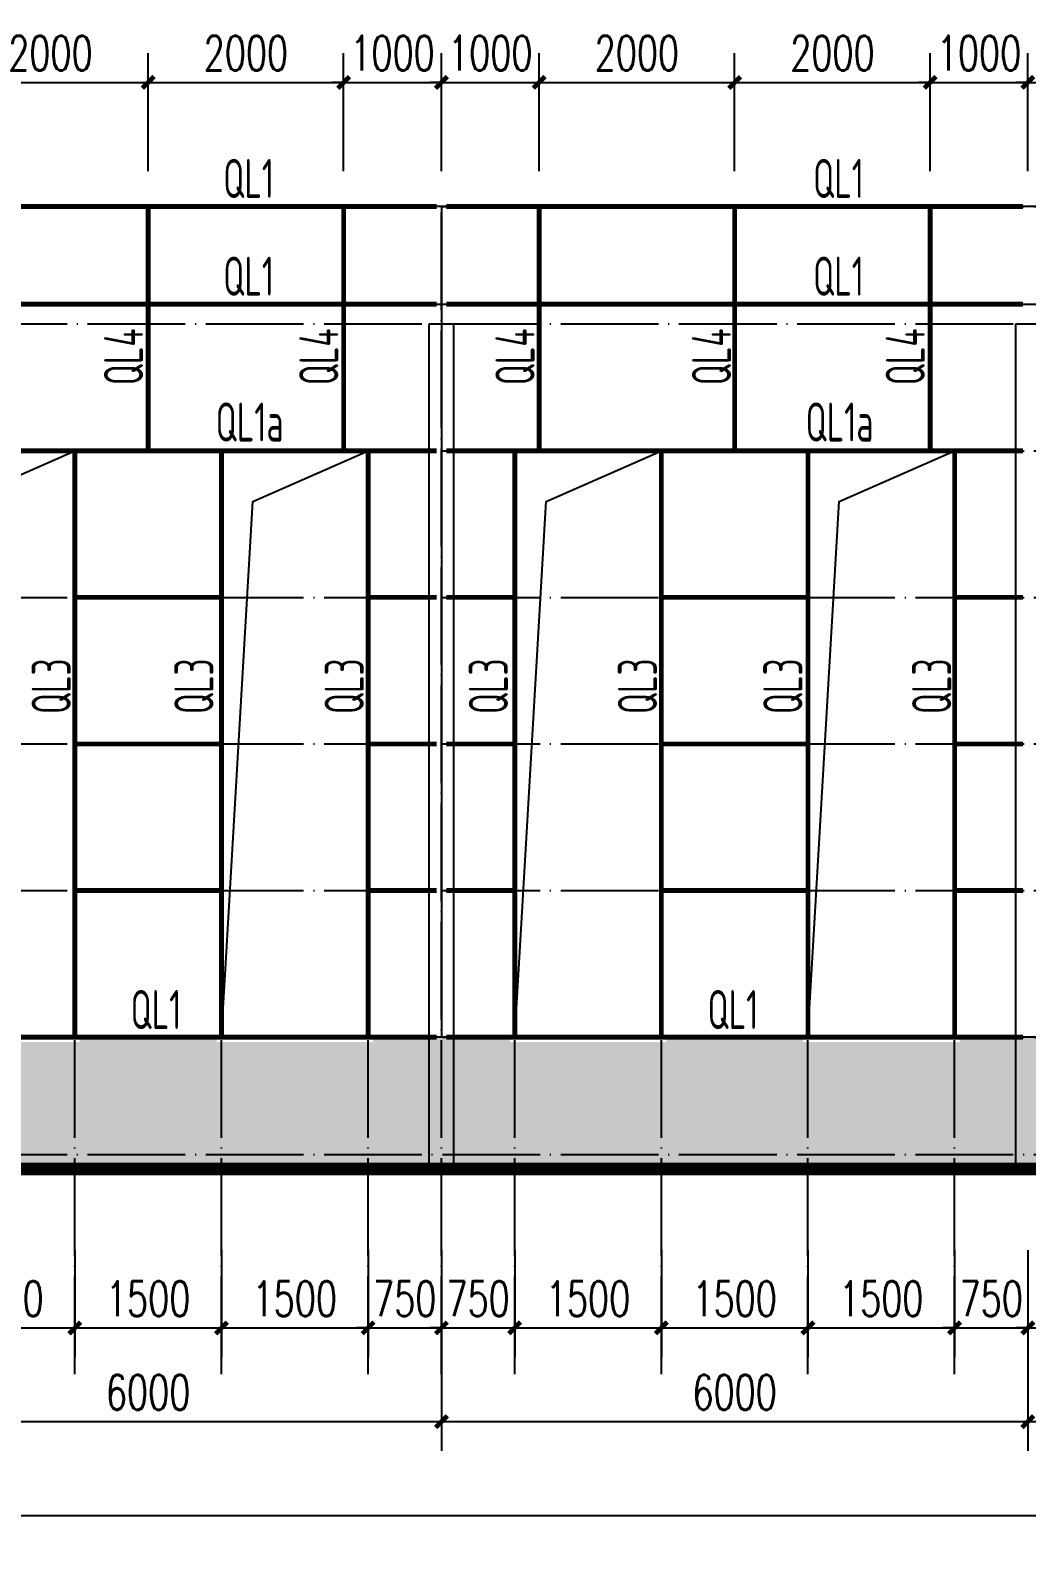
# Model space of a CAD drawing. Extents: x 14207793 to 14719554, y -1675802 to -1228715.
# Drawn here: x 14281569 to 14291763, y -1511252 to -1495755 of the extents above; entities that cross this region are included whole.
import ezdxf

# ---------------------------------------------------------------- set-up
doc = ezdxf.new("R2010")
doc.units = 0
doc.header["$LTSCALE"] = 500
doc.header["$MEASUREMENT"] = 0
doc.linetypes.add('DOTE', pattern=[2.42, 2, -0.2, 0.02, -0.2])
doc.layers.get('0').update_dxf_attribs({"linetype": 'CONTINUOUS'})
doc.layers.get('DEFPOINTS').update_dxf_attribs({"color": 140, "linetype": 'CONTINUOUS'})
for name, color, linetype in [('AXIS', 3, 'CONTINUOUS'), ('DOTE', 8, 'DOTE'), ('LAYER1', 150, 'CONTINUOUS'), ('PUB_DIM', 3, 'CONTINUOUS')]:
    doc.layers.add(name, color=color, linetype=linetype)
doc.styles.add('_TCH_DIM_T3', font='SIMPLEX', dxfattribs={"width": 0.705882, "bigfont": 'GBCBIG'})
doc.styles.add('TSSD_REIN', font='Tssdeng.shx', dxfattribs={"width": 0.65, "bigfont": 'hztxt.shx'})
doc.dimstyles.new('_TCH_ARCH&&120', dxfattribs={"dimtxt": 357, "dimasz": 120, "dimexe": 300, "dimexo": 360, "dimgap": 120, "dimtad": 1, "dimdec": 0, "dimzin": 0, "dimdsep": 46, "dimtxsty": '_TCH_DIM_T3', "dimblk": 'ARCHTICK', "dimcen": 0.09, "dimclrt": 7, "dimazin": 2, "dimtfac": 1, "dimtdec": 0, "dimtix": 1, "dimtmove": 2, "dimatfit": 3, "dimfxl": 0, "dimtolj": 1, "dimtzin": 0, "dimarcsym": 0})

# ---------------------------------------------------------------- blocks, each defined once
blk = doc.blocks.new('_ArchTick')
at = {"color": 0, "linetype": 'ByBlock', "const_width": 0.4}
blk.add_lwpolyline([(-0.5, -0.5), (0.5, 0.5)], dxfattribs=at)
blk = doc.blocks.new('*D333')
at = {"layer": 'AXIS', "color": 0, "lineweight": -2}
for p, q in [((14217375, -1509819), (14217375, -1511252)), ((14327775, -1509872), (14327775, -1511252)), ((14217375, -1510952), (14327775, -1510952))]:
    blk.add_line(p, q, dxfattribs=at)
at = {"layer": 'DEFPOINTS', "color": 0}
for p in [(14217375, -1509459), (14327775, -1509512), (14327775, -1510952)]:
    blk.add_point(p, dxfattribs=at)
at = {"layer": 'AXIS', "color": 0, "lineweight": -2, "xscale": 120, "yscale": 120, "zscale": 120, "rotation": 180}
blk.add_blockref('_ArchTick', (14217375, -1510952), dxfattribs=at)
at = {"layer": 'AXIS', "color": 0, "lineweight": -2, "xscale": 120, "yscale": 120, "zscale": 120}
blk.add_blockref('_ArchTick', (14327775, -1510952), dxfattribs=at)
at = {"layer": 'AXIS', "color": 7, "insert": (14272575, -1510654), "char_height": 357, "attachment_point": 5, "style": '_TCH_DIM_T3'}
blk.add_mtext('\\A1;110400', dxfattribs=at)
blk = doc.blocks.new('*D360')
at = {"layer": 'AXIS', "color": 0, "lineweight": -2}
for p, q in [((14279775, -1508626), (14279775, -1510293)), ((14285775, -1509073), (14285775, -1510293)), ((14279775, -1509993), (14285775, -1509993))]:
    blk.add_line(p, q, dxfattribs=at)
at = {"layer": 'DEFPOINTS', "color": 0}
for p in [(14279775, -1508266), (14285775, -1508713), (14285775, -1509993)]:
    blk.add_point(p, dxfattribs=at)
at = {"layer": 'AXIS', "color": 0, "lineweight": -2, "xscale": 120, "yscale": 120, "zscale": 120, "rotation": 180}
blk.add_blockref('_ArchTick', (14279775, -1509993), dxfattribs=at)
at = {"layer": 'AXIS', "color": 0, "lineweight": -2, "xscale": 120, "yscale": 120, "zscale": 120}
blk.add_blockref('_ArchTick', (14285775, -1509993), dxfattribs=at)
at = {"layer": 'AXIS', "color": 7, "insert": (14282775, -1509694), "char_height": 357, "attachment_point": 5, "style": '_TCH_DIM_T3'}
blk.add_mtext('\\A1;6000', dxfattribs=at)
blk = doc.blocks.new('*D361')
at = {"layer": 'AXIS', "color": 0, "lineweight": -2}
for p, q in [((14285775, -1508626), (14285775, -1510293)), ((14291775, -1509073), (14291775, -1510293)), ((14285775, -1509993), (14291775, -1509993))]:
    blk.add_line(p, q, dxfattribs=at)
at = {"layer": 'DEFPOINTS', "color": 0}
for p in [(14285775, -1508266), (14291775, -1508713), (14291775, -1509993)]:
    blk.add_point(p, dxfattribs=at)
at = {"layer": 'AXIS', "color": 0, "lineweight": -2, "xscale": 120, "yscale": 120, "zscale": 120, "rotation": 180}
blk.add_blockref('_ArchTick', (14285775, -1509993), dxfattribs=at)
at = {"layer": 'AXIS', "color": 0, "lineweight": -2, "xscale": 120, "yscale": 120, "zscale": 120}
blk.add_blockref('_ArchTick', (14291775, -1509993), dxfattribs=at)
at = {"layer": 'AXIS', "color": 7, "insert": (14288775, -1509694), "char_height": 357, "attachment_point": 5, "style": '_TCH_DIM_T3'}
blk.add_mtext('\\A1;6000', dxfattribs=at)
blk = doc.blocks.new('*D362')
at = {"layer": 'AXIS', "color": 0, "lineweight": -2}
for p, q in [((14291775, -1508626), (14291775, -1510293)), ((14297775, -1509073), (14297775, -1510293)), ((14291775, -1509993), (14297775, -1509993))]:
    blk.add_line(p, q, dxfattribs=at)
at = {"layer": 'DEFPOINTS', "color": 0}
for p in [(14291775, -1508266), (14297775, -1508713), (14297775, -1509993)]:
    blk.add_point(p, dxfattribs=at)
at = {"layer": 'AXIS', "color": 0, "lineweight": -2, "xscale": 120, "yscale": 120, "zscale": 120, "rotation": 180}
blk.add_blockref('_ArchTick', (14291775, -1509993), dxfattribs=at)
at = {"layer": 'AXIS', "color": 0, "lineweight": -2, "xscale": 120, "yscale": 120, "zscale": 120}
blk.add_blockref('_ArchTick', (14297775, -1509993), dxfattribs=at)
at = {"layer": 'AXIS', "color": 7, "insert": (14294775, -1509694), "char_height": 357, "attachment_point": 5, "style": '_TCH_DIM_T3'}
blk.add_mtext('\\A1;6000', dxfattribs=at)
blk = doc.blocks.new('*D401')
at = {"layer": 'AXIS', "color": 0, "lineweight": -2}
for p, q in [((14280525, -1508238), (14280525, -1509334)), ((14282025, -1508258), (14282025, -1509334)), ((14280525, -1509034), (14282025, -1509034))]:
    blk.add_line(p, q, dxfattribs=at)
at = {"layer": 'DEFPOINTS', "color": 0}
for p in [(14280525, -1507878), (14282025, -1507898), (14282025, -1509034)]:
    blk.add_point(p, dxfattribs=at)
at = {"layer": 'AXIS', "color": 0, "lineweight": -2, "xscale": 120, "yscale": 120, "zscale": 120, "rotation": 180}
blk.add_blockref('_ArchTick', (14280525, -1509034), dxfattribs=at)
at = {"layer": 'AXIS', "color": 0, "lineweight": -2, "xscale": 120, "yscale": 120, "zscale": 120}
blk.add_blockref('_ArchTick', (14282025, -1509034), dxfattribs=at)
at = {"layer": 'AXIS', "color": 7, "insert": (14281275, -1508735), "char_height": 357, "attachment_point": 5, "style": '_TCH_DIM_T3'}
blk.add_mtext('\\A1;1500', dxfattribs=at)
blk = doc.blocks.new('*D402')
at = {"layer": 'AXIS', "color": 0, "lineweight": -2}
for p, q in [((14282025, -1508238), (14282025, -1509334)), ((14283525, -1508258), (14283525, -1509334)), ((14282025, -1509034), (14283525, -1509034))]:
    blk.add_line(p, q, dxfattribs=at)
at = {"layer": 'DEFPOINTS', "color": 0}
for p in [(14282025, -1507878), (14283525, -1507898), (14283525, -1509034)]:
    blk.add_point(p, dxfattribs=at)
at = {"layer": 'AXIS', "color": 0, "lineweight": -2, "xscale": 120, "yscale": 120, "zscale": 120, "rotation": 180}
blk.add_blockref('_ArchTick', (14282025, -1509034), dxfattribs=at)
at = {"layer": 'AXIS', "color": 0, "lineweight": -2, "xscale": 120, "yscale": 120, "zscale": 120}
blk.add_blockref('_ArchTick', (14283525, -1509034), dxfattribs=at)
at = {"layer": 'AXIS', "color": 7, "insert": (14282775, -1508735), "char_height": 357, "attachment_point": 5, "style": '_TCH_DIM_T3'}
blk.add_mtext('\\A1;1500', dxfattribs=at)
blk = doc.blocks.new('*D403')
at = {"layer": 'AXIS', "color": 0, "lineweight": -2}
for p, q in [((14283525, -1508238), (14283525, -1509334)), ((14285025, -1508258), (14285025, -1509334)), ((14283525, -1509034), (14285025, -1509034))]:
    blk.add_line(p, q, dxfattribs=at)
at = {"layer": 'DEFPOINTS', "color": 0}
for p in [(14283525, -1507878), (14285025, -1507898), (14285025, -1509034)]:
    blk.add_point(p, dxfattribs=at)
at = {"layer": 'AXIS', "color": 0, "lineweight": -2, "xscale": 120, "yscale": 120, "zscale": 120, "rotation": 180}
blk.add_blockref('_ArchTick', (14283525, -1509034), dxfattribs=at)
at = {"layer": 'AXIS', "color": 0, "lineweight": -2, "xscale": 120, "yscale": 120, "zscale": 120}
blk.add_blockref('_ArchTick', (14285025, -1509034), dxfattribs=at)
at = {"layer": 'AXIS', "color": 7, "insert": (14284275, -1508735), "char_height": 357, "attachment_point": 5, "style": '_TCH_DIM_T3'}
blk.add_mtext('\\A1;1500', dxfattribs=at)
blk = doc.blocks.new('*D404')
at = {"layer": 'AXIS', "color": 0, "lineweight": -2}
for p, q in [((14285025, -1508238), (14285025, -1509334)), ((14285775, -1508258), (14285775, -1509334)), ((14285025, -1509034), (14284905, -1509034)), ((14285025, -1509034), (14285775, -1509034)), ((14285775, -1509034), (14285895, -1509034))]:
    blk.add_line(p, q, dxfattribs=at)
at = {"layer": 'DEFPOINTS', "color": 0}
for p in [(14285025, -1507878), (14285775, -1507898), (14285775, -1509034)]:
    blk.add_point(p, dxfattribs=at)
at = {"layer": 'AXIS', "color": 0, "lineweight": -2, "xscale": 120, "yscale": 120, "zscale": 120}
blk.add_blockref('_ArchTick', (14285025, -1509034), dxfattribs=at)
at = {"layer": 'AXIS', "color": 0, "lineweight": -2, "xscale": 120, "yscale": 120, "zscale": 120, "rotation": 180}
blk.add_blockref('_ArchTick', (14285775, -1509034), dxfattribs=at)
at = {"layer": 'AXIS', "color": 7, "insert": (14285400, -1508735), "char_height": 357, "attachment_point": 5, "style": '_TCH_DIM_T3'}
blk.add_mtext('\\A1;750', dxfattribs=at)
blk = doc.blocks.new('*D405')
at = {"layer": 'AXIS', "color": 0, "lineweight": -2}
for p, q in [((14286525, -1508238), (14286525, -1509334)), ((14288025, -1508258), (14288025, -1509334)), ((14286525, -1509034), (14288025, -1509034))]:
    blk.add_line(p, q, dxfattribs=at)
at = {"layer": 'DEFPOINTS', "color": 0}
for p in [(14286525, -1507878), (14288025, -1507898), (14288025, -1509034)]:
    blk.add_point(p, dxfattribs=at)
at = {"layer": 'AXIS', "color": 0, "lineweight": -2, "xscale": 120, "yscale": 120, "zscale": 120, "rotation": 180}
blk.add_blockref('_ArchTick', (14286525, -1509034), dxfattribs=at)
at = {"layer": 'AXIS', "color": 0, "lineweight": -2, "xscale": 120, "yscale": 120, "zscale": 120}
blk.add_blockref('_ArchTick', (14288025, -1509034), dxfattribs=at)
at = {"layer": 'AXIS', "color": 7, "insert": (14287275, -1508735), "char_height": 357, "attachment_point": 5, "style": '_TCH_DIM_T3'}
blk.add_mtext('\\A1;1500', dxfattribs=at)
blk = doc.blocks.new('*D406')
at = {"layer": 'AXIS', "color": 0, "lineweight": -2}
for p, q in [((14288025, -1508238), (14288025, -1509334)), ((14289525, -1508258), (14289525, -1509334)), ((14288025, -1509034), (14289525, -1509034))]:
    blk.add_line(p, q, dxfattribs=at)
at = {"layer": 'DEFPOINTS', "color": 0}
for p in [(14288025, -1507878), (14289525, -1507898), (14289525, -1509034)]:
    blk.add_point(p, dxfattribs=at)
at = {"layer": 'AXIS', "color": 0, "lineweight": -2, "xscale": 120, "yscale": 120, "zscale": 120, "rotation": 180}
blk.add_blockref('_ArchTick', (14288025, -1509034), dxfattribs=at)
at = {"layer": 'AXIS', "color": 0, "lineweight": -2, "xscale": 120, "yscale": 120, "zscale": 120}
blk.add_blockref('_ArchTick', (14289525, -1509034), dxfattribs=at)
at = {"layer": 'AXIS', "color": 7, "insert": (14288775, -1508735), "char_height": 357, "attachment_point": 5, "style": '_TCH_DIM_T3'}
blk.add_mtext('\\A1;1500', dxfattribs=at)
blk = doc.blocks.new('*D407')
at = {"layer": 'AXIS', "color": 0, "lineweight": -2}
for p, q in [((14289525, -1508238), (14289525, -1509334)), ((14291025, -1508258), (14291025, -1509334)), ((14289525, -1509034), (14291025, -1509034))]:
    blk.add_line(p, q, dxfattribs=at)
at = {"layer": 'DEFPOINTS', "color": 0}
for p in [(14289525, -1507878), (14291025, -1507898), (14291025, -1509034)]:
    blk.add_point(p, dxfattribs=at)
at = {"layer": 'AXIS', "color": 0, "lineweight": -2, "xscale": 120, "yscale": 120, "zscale": 120, "rotation": 180}
blk.add_blockref('_ArchTick', (14289525, -1509034), dxfattribs=at)
at = {"layer": 'AXIS', "color": 0, "lineweight": -2, "xscale": 120, "yscale": 120, "zscale": 120}
blk.add_blockref('_ArchTick', (14291025, -1509034), dxfattribs=at)
at = {"layer": 'AXIS', "color": 7, "insert": (14290275, -1508735), "char_height": 357, "attachment_point": 5, "style": '_TCH_DIM_T3'}
blk.add_mtext('\\A1;1500', dxfattribs=at)
blk = doc.blocks.new('*D408')
at = {"layer": 'AXIS', "color": 0, "lineweight": -2}
for p, q in [((14291025, -1508238), (14291025, -1509334)), ((14291775, -1508258), (14291775, -1509334)), ((14291025, -1509034), (14290905, -1509034)), ((14291025, -1509034), (14291775, -1509034)), ((14291775, -1509034), (14291895, -1509034))]:
    blk.add_line(p, q, dxfattribs=at)
at = {"layer": 'DEFPOINTS', "color": 0}
for p in [(14291025, -1507878), (14291775, -1507898), (14291775, -1509034)]:
    blk.add_point(p, dxfattribs=at)
at = {"layer": 'AXIS', "color": 0, "lineweight": -2, "xscale": 120, "yscale": 120, "zscale": 120}
blk.add_blockref('_ArchTick', (14291025, -1509034), dxfattribs=at)
at = {"layer": 'AXIS', "color": 0, "lineweight": -2, "xscale": 120, "yscale": 120, "zscale": 120, "rotation": 180}
blk.add_blockref('_ArchTick', (14291775, -1509034), dxfattribs=at)
at = {"layer": 'AXIS', "color": 7, "insert": (14291400, -1508735), "char_height": 357, "attachment_point": 5, "style": '_TCH_DIM_T3'}
blk.add_mtext('\\A1;750', dxfattribs=at)
blk = doc.blocks.new('*D438')
at = {"layer": 'AXIS', "color": 0, "lineweight": -2}
for p, q in [((14291775, -1508238), (14291775, -1509334)), ((14292525, -1508258), (14292525, -1509334)), ((14291775, -1509034), (14291655, -1509034)), ((14291775, -1509034), (14292525, -1509034)), ((14292525, -1509034), (14292645, -1509034))]:
    blk.add_line(p, q, dxfattribs=at)
at = {"layer": 'DEFPOINTS', "color": 0}
for p in [(14291775, -1507878), (14292525, -1507898), (14292525, -1509034)]:
    blk.add_point(p, dxfattribs=at)
at = {"layer": 'AXIS', "color": 0, "lineweight": -2, "xscale": 120, "yscale": 120, "zscale": 120}
blk.add_blockref('_ArchTick', (14291775, -1509034), dxfattribs=at)
at = {"layer": 'AXIS', "color": 0, "lineweight": -2, "xscale": 120, "yscale": 120, "zscale": 120, "rotation": 180}
blk.add_blockref('_ArchTick', (14292525, -1509034), dxfattribs=at)
at = {"layer": 'AXIS', "color": 7, "insert": (14292150, -1508735), "char_height": 357, "attachment_point": 5, "style": '_TCH_DIM_T3'}
blk.add_mtext('\\A1;750', dxfattribs=at)
blk = doc.blocks.new('*D439')
at = {"layer": 'AXIS', "color": 0, "lineweight": -2}
for p, q in [((14285775, -1508238), (14285775, -1509334)), ((14286525, -1508258), (14286525, -1509334)), ((14285775, -1509034), (14285655, -1509034)), ((14285775, -1509034), (14286525, -1509034)), ((14286525, -1509034), (14286645, -1509034))]:
    blk.add_line(p, q, dxfattribs=at)
at = {"layer": 'DEFPOINTS', "color": 0}
for p in [(14285775, -1507878), (14286525, -1507898), (14286525, -1509034)]:
    blk.add_point(p, dxfattribs=at)
at = {"layer": 'AXIS', "color": 0, "lineweight": -2, "xscale": 120, "yscale": 120, "zscale": 120}
blk.add_blockref('_ArchTick', (14285775, -1509034), dxfattribs=at)
at = {"layer": 'AXIS', "color": 0, "lineweight": -2, "xscale": 120, "yscale": 120, "zscale": 120, "rotation": 180}
blk.add_blockref('_ArchTick', (14286525, -1509034), dxfattribs=at)
at = {"layer": 'AXIS', "color": 7, "insert": (14286150, -1508735), "char_height": 357, "attachment_point": 5, "style": '_TCH_DIM_T3'}
blk.add_mtext('\\A1;750', dxfattribs=at)
blk = doc.blocks.new('*D1092')
at = {"layer": 'DEFPOINTS', "color": 0}
for p in [(14282775, -1496288), (14280775, -1497558), (14282775, -1497558)]:
    blk.add_point(p, dxfattribs=at)
at = {"layer": 'PUB_DIM', "color": 0, "lineweight": -2}
for p, q in [((14280775, -1497198), (14280775, -1495988)), ((14282775, -1497198), (14282775, -1495988)), ((14280775, -1496288), (14282775, -1496288))]:
    blk.add_line(p, q, dxfattribs=at)
at = {"layer": 'PUB_DIM', "color": 0, "lineweight": -2, "xscale": 120, "yscale": 120, "zscale": 120, "rotation": 180}
blk.add_blockref('_ArchTick', (14280775, -1496288), dxfattribs=at)
at = {"layer": 'PUB_DIM', "color": 0, "lineweight": -2, "xscale": 120, "yscale": 120, "zscale": 120}
blk.add_blockref('_ArchTick', (14282775, -1496288), dxfattribs=at)
at = {"layer": 'PUB_DIM', "color": 7, "insert": (14281775, -1495989), "char_height": 357, "attachment_point": 5, "style": '_TCH_DIM_T3'}
blk.add_mtext('\\A1;2000', dxfattribs=at)
blk = doc.blocks.new('*D1093')
at = {"layer": 'DEFPOINTS', "color": 0}
for p in [(14284775, -1496288), (14282775, -1497558), (14284775, -1497558)]:
    blk.add_point(p, dxfattribs=at)
at = {"layer": 'PUB_DIM', "color": 0, "lineweight": -2}
for p, q in [((14282775, -1497198), (14282775, -1495988)), ((14284775, -1497198), (14284775, -1495988)), ((14282775, -1496288), (14284775, -1496288))]:
    blk.add_line(p, q, dxfattribs=at)
at = {"layer": 'PUB_DIM', "color": 0, "lineweight": -2, "xscale": 120, "yscale": 120, "zscale": 120, "rotation": 180}
blk.add_blockref('_ArchTick', (14282775, -1496288), dxfattribs=at)
at = {"layer": 'PUB_DIM', "color": 0, "lineweight": -2, "xscale": 120, "yscale": 120, "zscale": 120}
blk.add_blockref('_ArchTick', (14284775, -1496288), dxfattribs=at)
at = {"layer": 'PUB_DIM', "color": 7, "insert": (14283775, -1495989), "char_height": 357, "attachment_point": 5, "style": '_TCH_DIM_T3'}
blk.add_mtext('\\A1;2000', dxfattribs=at)
blk = doc.blocks.new('*D1094')
at = {"layer": 'DEFPOINTS', "color": 0}
for p in [(14285775, -1496288), (14284775, -1497558), (14285775, -1497558)]:
    blk.add_point(p, dxfattribs=at)
at = {"layer": 'PUB_DIM', "color": 0, "lineweight": -2}
for p, q in [((14284775, -1497198), (14284775, -1495988)), ((14285775, -1497198), (14285775, -1495988)), ((14284775, -1496288), (14284655, -1496288)), ((14284775, -1496288), (14285775, -1496288)), ((14285775, -1496288), (14285895, -1496288))]:
    blk.add_line(p, q, dxfattribs=at)
at = {"layer": 'PUB_DIM', "color": 0, "lineweight": -2, "xscale": 120, "yscale": 120, "zscale": 120}
blk.add_blockref('_ArchTick', (14284775, -1496288), dxfattribs=at)
at = {"layer": 'PUB_DIM', "color": 0, "lineweight": -2, "xscale": 120, "yscale": 120, "zscale": 120, "rotation": 180}
blk.add_blockref('_ArchTick', (14285775, -1496288), dxfattribs=at)
at = {"layer": 'PUB_DIM', "color": 7, "insert": (14285275, -1495989), "char_height": 357, "attachment_point": 5, "style": '_TCH_DIM_T3'}
blk.add_mtext('\\A1;1000', dxfattribs=at)
blk = doc.blocks.new('*D1095')
at = {"layer": 'DEFPOINTS', "color": 0}
for p in [(14286775, -1496288), (14285775, -1497558), (14286775, -1497558)]:
    blk.add_point(p, dxfattribs=at)
at = {"layer": 'PUB_DIM', "color": 0, "lineweight": -2}
for p, q in [((14285775, -1497198), (14285775, -1495988)), ((14286775, -1497198), (14286775, -1495988)), ((14285775, -1496288), (14285655, -1496288)), ((14285775, -1496288), (14286775, -1496288)), ((14286775, -1496288), (14286895, -1496288))]:
    blk.add_line(p, q, dxfattribs=at)
at = {"layer": 'PUB_DIM', "color": 0, "lineweight": -2, "xscale": 120, "yscale": 120, "zscale": 120}
blk.add_blockref('_ArchTick', (14285775, -1496288), dxfattribs=at)
at = {"layer": 'PUB_DIM', "color": 0, "lineweight": -2, "xscale": 120, "yscale": 120, "zscale": 120, "rotation": 180}
blk.add_blockref('_ArchTick', (14286775, -1496288), dxfattribs=at)
at = {"layer": 'PUB_DIM', "color": 7, "insert": (14286275, -1495989), "char_height": 357, "attachment_point": 5, "style": '_TCH_DIM_T3'}
blk.add_mtext('\\A1;1000', dxfattribs=at)
blk = doc.blocks.new('*D1096')
at = {"layer": 'DEFPOINTS', "color": 0}
for p in [(14288775, -1496288), (14286775, -1497558), (14288775, -1497558)]:
    blk.add_point(p, dxfattribs=at)
at = {"layer": 'PUB_DIM', "color": 0, "lineweight": -2}
for p, q in [((14286775, -1497198), (14286775, -1495988)), ((14288775, -1497198), (14288775, -1495988)), ((14286775, -1496288), (14288775, -1496288))]:
    blk.add_line(p, q, dxfattribs=at)
at = {"layer": 'PUB_DIM', "color": 0, "lineweight": -2, "xscale": 120, "yscale": 120, "zscale": 120, "rotation": 180}
blk.add_blockref('_ArchTick', (14286775, -1496288), dxfattribs=at)
at = {"layer": 'PUB_DIM', "color": 0, "lineweight": -2, "xscale": 120, "yscale": 120, "zscale": 120}
blk.add_blockref('_ArchTick', (14288775, -1496288), dxfattribs=at)
at = {"layer": 'PUB_DIM', "color": 7, "insert": (14287775, -1495989), "char_height": 357, "attachment_point": 5, "style": '_TCH_DIM_T3'}
blk.add_mtext('\\A1;2000', dxfattribs=at)
blk = doc.blocks.new('*D1097')
at = {"layer": 'DEFPOINTS', "color": 0}
for p in [(14290775, -1496288), (14288775, -1497558), (14290775, -1497558)]:
    blk.add_point(p, dxfattribs=at)
at = {"layer": 'PUB_DIM', "color": 0, "lineweight": -2}
for p, q in [((14288775, -1497198), (14288775, -1495988)), ((14290775, -1497198), (14290775, -1495988)), ((14288775, -1496288), (14290775, -1496288))]:
    blk.add_line(p, q, dxfattribs=at)
at = {"layer": 'PUB_DIM', "color": 0, "lineweight": -2, "xscale": 120, "yscale": 120, "zscale": 120, "rotation": 180}
blk.add_blockref('_ArchTick', (14288775, -1496288), dxfattribs=at)
at = {"layer": 'PUB_DIM', "color": 0, "lineweight": -2, "xscale": 120, "yscale": 120, "zscale": 120}
blk.add_blockref('_ArchTick', (14290775, -1496288), dxfattribs=at)
at = {"layer": 'PUB_DIM', "color": 7, "insert": (14289775, -1495989), "char_height": 357, "attachment_point": 5, "style": '_TCH_DIM_T3'}
blk.add_mtext('\\A1;2000', dxfattribs=at)
blk = doc.blocks.new('*D1098')
at = {"layer": 'DEFPOINTS', "color": 0}
for p in [(14291775, -1496288), (14290775, -1497558), (14291775, -1497558)]:
    blk.add_point(p, dxfattribs=at)
at = {"layer": 'PUB_DIM', "color": 0, "lineweight": -2}
for p, q in [((14290775, -1497198), (14290775, -1495988)), ((14291775, -1497198), (14291775, -1495988)), ((14290775, -1496288), (14290655, -1496288)), ((14290775, -1496288), (14291775, -1496288)), ((14291775, -1496288), (14291895, -1496288))]:
    blk.add_line(p, q, dxfattribs=at)
at = {"layer": 'PUB_DIM', "color": 0, "lineweight": -2, "xscale": 120, "yscale": 120, "zscale": 120}
blk.add_blockref('_ArchTick', (14290775, -1496288), dxfattribs=at)
at = {"layer": 'PUB_DIM', "color": 0, "lineweight": -2, "xscale": 120, "yscale": 120, "zscale": 120, "rotation": 180}
blk.add_blockref('_ArchTick', (14291775, -1496288), dxfattribs=at)
at = {"layer": 'PUB_DIM', "color": 7, "insert": (14291275, -1495989), "char_height": 357, "attachment_point": 5, "style": '_TCH_DIM_T3'}
blk.add_mtext('\\A1;1000', dxfattribs=at)
blk = doc.blocks.new('*D1099')
at = {"layer": 'DEFPOINTS', "color": 0}
for p in [(14292775, -1496288), (14291775, -1497558), (14292775, -1497558)]:
    blk.add_point(p, dxfattribs=at)
at = {"layer": 'PUB_DIM', "color": 0, "lineweight": -2}
for p, q in [((14291775, -1497198), (14291775, -1495988)), ((14292775, -1497198), (14292775, -1495988)), ((14291775, -1496288), (14291655, -1496288)), ((14291775, -1496288), (14292775, -1496288)), ((14292775, -1496288), (14292895, -1496288))]:
    blk.add_line(p, q, dxfattribs=at)
at = {"layer": 'PUB_DIM', "color": 0, "lineweight": -2, "xscale": 120, "yscale": 120, "zscale": 120}
blk.add_blockref('_ArchTick', (14291775, -1496288), dxfattribs=at)
at = {"layer": 'PUB_DIM', "color": 0, "lineweight": -2, "xscale": 120, "yscale": 120, "zscale": 120, "rotation": 180}
blk.add_blockref('_ArchTick', (14292775, -1496288), dxfattribs=at)
at = {"layer": 'PUB_DIM', "color": 7, "insert": (14292275, -1495989), "char_height": 357, "attachment_point": 5, "style": '_TCH_DIM_T3'}
blk.add_mtext('\\A1;1000', dxfattribs=at)

msp = doc.modelspace()

# ---------------------------------------------------------------- hatches: boundary and pattern name
h = msp.add_hatch()
h.set_pattern_fill('AR-B816', color=146, scale=300)
h.set_pattern_definition([(0, (14093877.68, -1387538.93), (0, 363.9312), []), (90, (14093877.68, -1387538.93), (-363.9312, 363.9312), [363.9312, -363.9312])])
h.paths.add_polyline_path([(14327975.29, -1507408), (14327975.29, -1506058), (14327075.29, -1506058), (14327075.29, -1506108), (14325475.29, -1506108), (14325475.29, -1506058), (14324075.29, -1506058), (14324075.29, -1506108), (14322475.29, -1506108), (14322475.29, -1506058), (14321075.29, -1506058), (14321075.29, -1506108), (14319475.29, -1506108), (14319475.29, -1506058), (14318075.29, -1506058), (14318075.29, -1506108), (14316475.29, -1506108), (14316475.29, -1506058), (14315075.29, -1506058), (14315075.29, -1506108), (14313475.29, -1506108), (14313475.29, -1506058), (14312075.29, -1506058), (14312075.29, -1506108), (14310475.29, -1506108), (14310475.29, -1506058), (14309075.29, -1506058), (14309075.29, -1506108), (14307475.29, -1506108), (14307475.29, -1506058), (14306075.29, -1506058), (14306075.29, -1506108), (14304475.29, -1506108), (14304475.29, -1506058), (14303075.29, -1506058), (14303075.29, -1506108), (14301475.29, -1506108), (14301475.29, -1506058), (14300075.29, -1506058), (14300075.29, -1506108), (14298475.29, -1506108), (14298475.29, -1506058), (14297075.29, -1506058), (14297075.29, -1506108), (14295475.29, -1506108), (14295475.29, -1506058), (14294075.29, -1506058), (14294075.29, -1506108), (14292475.29, -1506108), (14292475.29, -1506058), (14291075.29, -1506058), (14291075.29, -1506108), (14289475.29, -1506108), (14289475.29, -1506058), (14288075.29, -1506058), (14288075.29, -1506108), (14286475.29, -1506108), (14286475.29, -1506058), (14285075.29, -1506058), (14285075.29, -1506108), (14283475.29, -1506108), (14283475.29, -1506058), (14282075.29, -1506058), (14282075.29, -1506108), (14280475.29, -1506108), (14280475.29, -1506058), (14279075.29, -1506058), (14279075.29, -1506108), (14277475.29, -1506108), (14277475.29, -1506058), (14276075.29, -1506058), (14276075.29, -1506108), (14274475.29, -1506108), (14274475.29, -1506058), (14273075.29, -1506058), (14273075.29, -1506108), (14271475.29, -1506108), (14271475.29, -1506058), (14270075.29, -1506058), (14270075.29, -1506108), (14268475.29, -1506108), (14268475.29, -1506058), (14267075.29, -1506058), (14267075.29, -1506108), (14265475.29, -1506108), (14265475.29, -1506058), (14264075.29, -1506058), (14264075.29, -1506108), (14262475.29, -1506108), (14262475.29, -1506058), (14261075.29, -1506058), (14261075.29, -1506108), (14259475.29, -1506108), (14259475.29, -1506058), (14258075.29, -1506058), (14258075.29, -1506108), (14256475.29, -1506108), (14256475.29, -1506058), (14255075.29, -1506058), (14255075.29, -1506108), (14253475.29, -1506108), (14253475.29, -1506058), (14252075.29, -1506058), (14252075.29, -1506108), (14250475.29, -1506108), (14250475.29, -1506058), (14249075.29, -1506058), (14249075.29, -1506108), (14247475.29, -1506108), (14247475.29, -1506058), (14246075.29, -1506058), (14246075.29, -1506108), (14244475.29, -1506108), (14244475.29, -1506058), (14243075.29, -1506058), (14243075.29, -1506108), (14241475.29, -1506108), (14241475.29, -1506058), (14240075.29, -1506058), (14240075.29, -1506108), (14238475.29, -1506108), (14238475.29, -1506058), (14237075.29, -1506058), (14237075.29, -1506108), (14235475.29, -1506108), (14235475.29, -1506058), (14234075.29, -1506058), (14234075.29, -1506108), (14232475.29, -1506108), (14232475.29, -1506058), (14231075.29, -1506058), (14231075.29, -1506108), (14229475.29, -1506108), (14229475.29, -1506058), (14228075.29, -1506058), (14228075.29, -1506108), (14226475.29, -1506108), (14226475.29, -1506058), (14225175.29, -1506058), (14225175.29, -1506108), (14223575.29, -1506108), (14223575.29, -1506058), (14222375.29, -1506058), (14222375.29, -1506108), (14220775.29, -1506108), (14220775.29, -1506058), (14219575.29, -1506058), (14219575.29, -1506108), (14217975.29, -1506108), (14217975.29, -1506058), (14217175.29, -1506058), (14217175.29, -1507408)])

# ---------------------------------------------------------------- linework, layer by layer
for p, q in [((14327975.29, -1497558), (14217175.29, -1497558)), ((14327975.29, -1506058), (14217175.29, -1506058))]:
    msp.add_line(p, q)
at = {"color": 3, "const_width": 50}
for points in [[(14279825.29, -1497558), (14285725.29, -1497558)], [(14282775.29, -1497558), (14282775.29, -1500058)], [(14284775.29, -1497558), (14284775.29, -1500058)], [(14285825.29, -1497558), (14291725.29, -1497558)], [(14286775.29, -1497558), (14286775.29, -1500058)], [(14288775.29, -1497558), (14288775.29, -1500058)], [(14290775.29, -1497558), (14290775.29, -1500058)], [(14279825.29, -1498558), (14285725.29, -1498558)], [(14285825.29, -1498558), (14291725.29, -1498558)], [(14279825.29, -1500058), (14285725.29, -1500058)], [(14282025.29, -1500058), (14282025.29, -1506058)], [(14283525.29, -1500058), (14283525.29, -1506058)], [(14285025.29, -1500058), (14285025.29, -1506058)], [(14285825.29, -1500058), (14291725.29, -1500058)], [(14286525.29, -1500058), (14286525.29, -1506058)], [(14288025.29, -1500058), (14288025.29, -1506058)], [(14289525.29, -1500058), (14289525.29, -1506058)], [(14291025.29, -1500058), (14291025.29, -1506058)], [(14282025.29, -1501558), (14283525.29, -1501558)], [(14285025.29, -1501558), (14285725.29, -1501558)], [(14285825.29, -1501558), (14286525.29, -1501558)], [(14288025.29, -1501558), (14289525.29, -1501558)], [(14291025.29, -1501558), (14291725.29, -1501558)], [(14282025.29, -1503058), (14283525.29, -1503058)], [(14285025.29, -1503058), (14285725.29, -1503058)], [(14285825.29, -1503058), (14286525.29, -1503058)], [(14288025.29, -1503058), (14289525.29, -1503058)], [(14291025.29, -1503058), (14291725.29, -1503058)], [(14282025.29, -1504558), (14283525.29, -1504558)], [(14285025.29, -1504558), (14285725.29, -1504558)], [(14285825.29, -1504558), (14286525.29, -1504558)], [(14288025.29, -1504558), (14289525.29, -1504558)], [(14291025.29, -1504558), (14291725.29, -1504558)], [(14279825.29, -1506058), (14285725.29, -1506058)], [(14285825.29, -1506058), (14291725.29, -1506058)]]:
    msp.add_lwpolyline(points, dxfattribs=at)
for points in [[(14327975.29, -1507408), (14327975.29, -1497558), (14225575.29, -1497558), (14225575.29, -1497558)], [(14285775.29, -1497558), (14285775.29, -1506058)]]:
    msp.add_lwpolyline(points)
for points in [[(14285650.29, -1498758), (14285900.29, -1498758), (14285900.29, -1507408), (14285650.29, -1507408)], [(14291650.29, -1498758), (14291900.29, -1498758), (14291900.29, -1507408), (14291650.29, -1507408)]]:
    msp.add_lwpolyline(points, close=True)
at = {"color": 6}
for points in [[(14280525.29, -1506058), (14280845.15, -1500575.5), (14282025.29, -1500058)], [(14283525.29, -1506058), (14283845.15, -1500575.5), (14285025.29, -1500058)], [(14286525.29, -1506058), (14286845.15, -1500575.5), (14288025.29, -1500058)], [(14289525.29, -1506058), (14289845.15, -1500575.5), (14291025.29, -1500058)]]:
    msp.add_lwpolyline(points, dxfattribs=at)
at = {"const_width": 130}
msp.add_lwpolyline([(14214615.15, -1507408), (14330617.65, -1507408)], dxfattribs=at)
at = {"layer": 'DOTE'}
for p, q in [((14216815.29, -1497558), (14328868.79, -1497558)), ((14282775.29, -1500071.81), (14282775.29, -1497558)), ((14284775.29, -1500058), (14284775.29, -1497558)), ((14285775.29, -1509508), (14285775.29, -1497558)), ((14286775.29, -1500058), (14286775.29, -1497558)), ((14288775.29, -1500071.81), (14288775.29, -1497558)), ((14290775.29, -1500058), (14290775.29, -1497558)), ((14216455.29, -1498558), (14328868.79, -1498558)), ((14216815.29, -1498758), (14328868.79, -1498758)), ((14216815.29, -1500058), (14328868.79, -1500058)), ((14282025.29, -1509508), (14282025.29, -1500058)), ((14283525.29, -1509508), (14283525.29, -1500058)), ((14285025.29, -1509508), (14285025.29, -1500058)), ((14286525.29, -1509508), (14286525.29, -1500058)), ((14288025.29, -1509508), (14288025.29, -1500058)), ((14289525.29, -1509508), (14289525.29, -1500058)), ((14291025.29, -1509508), (14291025.29, -1500058)), ((14216815.29, -1501558), (14328868.79, -1501558)), ((14216815.29, -1503058), (14328868.79, -1503058)), ((14216815.29, -1504558), (14328868.79, -1504558)), ((14216815.29, -1506058), (14328868.79, -1506058)), ((14216815.29, -1507258), (14328868.79, -1507258))]:
    msp.add_line(p, q, dxfattribs=at)

# ---------------------------------------------------------------- texts
at = {"layer": 'LAYER1', "color": 3, "style": 'TSSD_REIN', "width": 0.65}
for s, p in [('QL1', (14283542.96, -1497470.83)), ('QL1', (14289577.96, -1497470.83)), ('QL1', (14283542.96, -1498470.83)), ('QL1', (14289577.96, -1498470.83)), ('QL1a', (14283465.46, -1499963.33)), ('QL1a', (14289500.46, -1499963.33)), ('QL1', (14282595.17, -1505975.83)), ('QL1', (14288497.67, -1505975.83))]:
    msp.add_text(s, height=400, dxfattribs=at).set_placement(p)
for s, p in [('QL4', (14282722.79, -1499387.5)), ('QL4', (14284720.29, -1499387.5)), ('QL4', (14286727.79, -1499387.5)), ('QL4', (14288737.79, -1499387.5)), ('QL4', (14290720.29, -1499387.5)), ('QL3', (14281982.96, -1502752.83)), ('QL3', (14283442.96, -1502752.83)), ('QL3', (14284980.46, -1502752.83)), ('QL3', (14286455.46, -1502752.83)), ('QL3', (14287980.46, -1502752.83)), ('QL3', (14289467.96, -1502752.83)), ('QL3', (14290990.46, -1502752.83))]:
    msp.add_text(s, height=400, rotation=90, dxfattribs=at).set_placement(p)

# ---------------------------------------------------------------- dimensions: what is measured, and where the dimension line sits
at = {"layer": 'AXIS'}
for base, p1, p2, picture, middle in [((14282025.29, -1509033.5), (14280525.29, -1507878.5), (14282025.29, -1507898), '*D401', (14281275.29, -1508735)), ((14283525.29, -1509033.5), (14282025.29, -1507878.5), (14283525.29, -1507898), '*D402', (14282775.29, -1508735)), ((14285025.29, -1509033.5), (14283525.29, -1507878.5), (14285025.29, -1507898), '*D403', (14284275.29, -1508735)), ((14285775.29, -1509033.5), (14285025.29, -1507878.5), (14285775.29, -1507898), '*D404', (14285400.29, -1508735)), ((14286525.29, -1509033.5), (14285775.29, -1507878.5), (14286525.29, -1507898), '*D439', (14286150.29, -1508735)), ((14288025.29, -1509033.5), (14286525.29, -1507878.5), (14288025.29, -1507898), '*D405', (14287275.29, -1508735)), ((14289525.29, -1509033.5), (14288025.29, -1507878.5), (14289525.29, -1507898), '*D406', (14288775.29, -1508735)), ((14291025.29, -1509033.5), (14289525.29, -1507878.5), (14291025.29, -1507898), '*D407', (14290275.29, -1508735)), ((14291775.29, -1509033.5), (14291025.29, -1507878.5), (14291775.29, -1507898), '*D408', (14291400.29, -1508735)), ((14292525.29, -1509033.5), (14291775.29, -1507878.5), (14292525.29, -1507898), '*D438', (14292150.29, -1508735)), ((14285775.29, -1509993), (14279775.29, -1508265.5), (14285775.29, -1508713), '*D360', (14282775.29, -1509694.5)), ((14291775.29, -1509993), (14285775.29, -1508265.5), (14291775.29, -1508713), '*D361', (14288775.29, -1509694.5)), ((14297775.29, -1509993), (14291775.29, -1508265.5), (14297775.29, -1508713), '*D362', (14294775.29, -1509694.5)), ((14327775.29, -1510952.5), (14217375.29, -1509459.25), (14327775.29, -1509512.5), '*D333', (14272575.29, -1510654))]:
    dim = msp.add_linear_dim(base=base, p1=p1, p2=p2, dimstyle='_TCH_ARCH&&120', dxfattribs=at)
    dim.commit()
    dim.dimension.update_dxf_attribs({"geometry": picture, "text_midpoint": middle})
at = {"layer": 'PUB_DIM'}
for base, p1, p2, picture, middle in [((14282775.29, -1496287.5), (14280775.29, -1497558), (14282775.29, -1497558), '*D1092', (14281775.29, -1495989)), ((14284775.29, -1496287.5), (14282775.29, -1497558), (14284775.29, -1497558), '*D1093', (14283775.29, -1495989)), ((14285775.29, -1496287.5), (14284775.29, -1497558), (14285775.29, -1497558), '*D1094', (14285275.29, -1495989)), ((14286775.29, -1496287.5), (14285775.29, -1497558), (14286775.29, -1497558), '*D1095', (14286275.29, -1495989)), ((14288775.29, -1496287.5), (14286775.29, -1497558), (14288775.29, -1497558), '*D1096', (14287775.29, -1495989)), ((14290775.29, -1496287.5), (14288775.29, -1497558), (14290775.29, -1497558), '*D1097', (14289775.29, -1495989)), ((14291775.29, -1496287.5), (14290775.29, -1497558), (14291775.29, -1497558), '*D1098', (14291275.29, -1495989)), ((14292775.29, -1496287.5), (14291775.29, -1497558), (14292775.29, -1497558), '*D1099', (14292275.29, -1495989))]:
    dim = msp.add_linear_dim(base=base, p1=p1, p2=p2, dimstyle='_TCH_ARCH&&120', dxfattribs=at)
    dim.commit()
    dim.dimension.update_dxf_attribs({"geometry": picture, "text_midpoint": middle})

doc.saveas('drawing.dxf')
